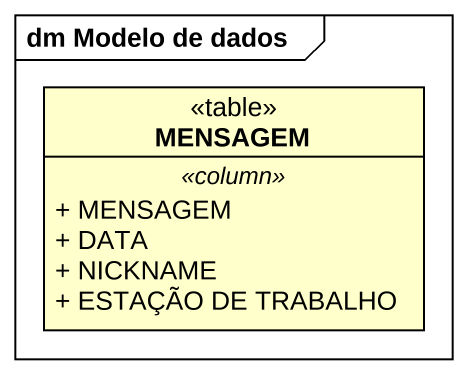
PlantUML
@startuml
mainframe dm Modelo de dados
hide circle
hide empty members
skinparam classAttributeIconSize 0
class MENSAGEM <<table>> {
  .. <<column>> ..
  + MENSAGEM
  + DATA
  + NICKNAME
  + ESTAÇÃO DE TRABALHO
}
@enduml
